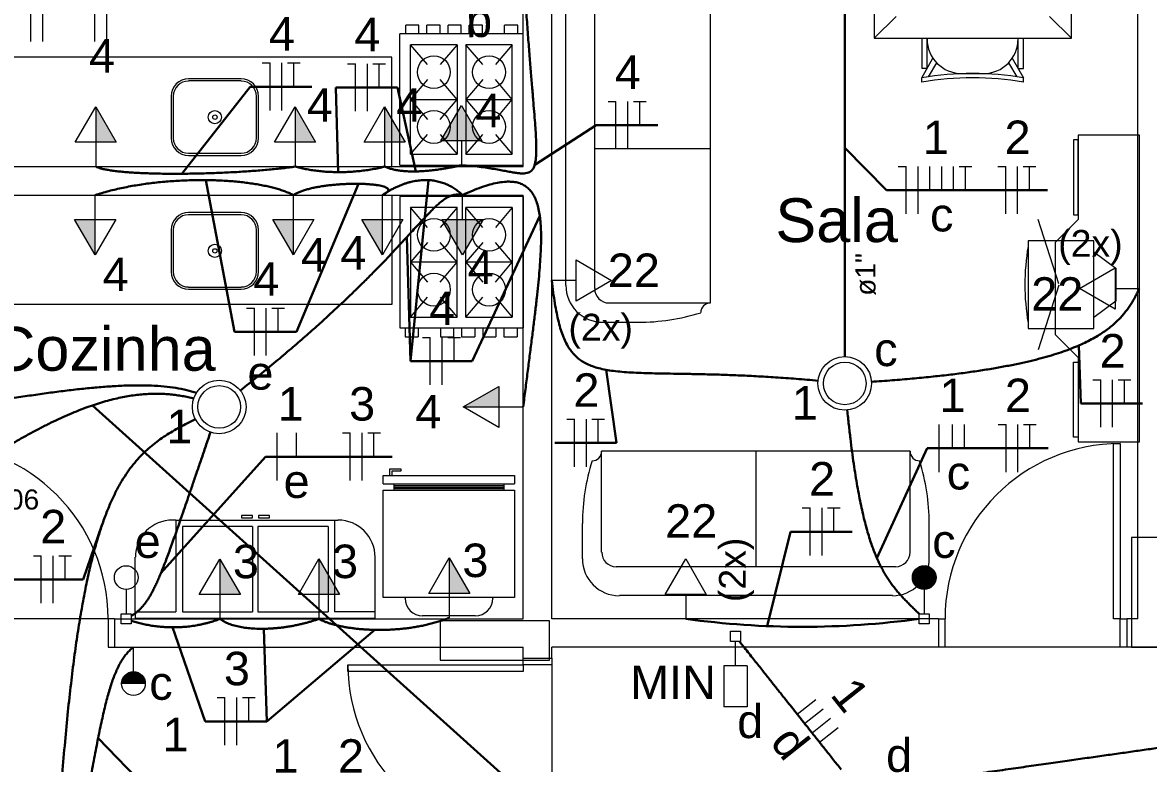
# Model space of a CAD drawing. Header units: inches. Extents: x -3 to 923, y -103 to 154.
# Drawn here: x 177.99 to 183.92, y 28.91 to 32.81 of the extents above; entities that cross this region are included whole.
import ezdxf
from ezdxf.enums import TextEntityAlignment as Align

# ---------------------------------------------------------------- set-up
doc = ezdxf.new("R2010")
doc.units = ezdxf.units.IN
doc.header["$LTSCALE"] = 10
doc.header["$MEASUREMENT"] = 0
for name, color, linetype, lineweight in [('BASE', 8, 'Continuous', 5), ('EL-Condutos', 4, 'Continuous', 30), ('EL-Fios', 9, 'Continuous', 20), ('EL-Textos condutos', 7, 'Continuous', 20), ('EL-Textos fios', 2, 'Continuous', 30), ('EL-Textos pontos', 2, 'Continuous', 30), ('MOVEIS', 9, 'Continuous', 20), ('P-SIMBOL', 5, 'Continuous', 20), ('TEXTO', 2, 'Continuous', 20)]:
    doc.layers.add(name, color=color, linetype=linetype, lineweight=lineweight)
doc.styles.add('Arial', font='arial.ttf')

msp = doc.modelspace()

# ---------------------------------------------------------------- hatches: boundary and pattern name
at = {"layer": 'P-SIMBOL', "linetype": 'Continuous'}
for points in [[(178.3788, 32.1828), (178.3788, 32.3703), (178.4871, 32.1828)], [(179.4289, 32.1828), (179.4289, 32.3703), (179.5371, 32.1828)], [(179.9001, 32.1828), (179.9001, 32.3703), (180.0084, 32.1828)], [(180.4128, 32.1898), (180.3045, 32.3773), (180.1963, 32.1898)], [(178.3758, 31.7768), (178.3758, 31.5893), (178.2675, 31.7768)], [(179.4199, 31.7768), (179.4199, 31.5893), (179.3117, 31.7768)], [(179.8885, 31.7768), (179.8885, 31.5893), (179.7803, 31.7768)], [(180.2021, 31.7768), (180.3103, 31.5893), (180.4186, 31.7768)], [(180.5023, 30.7885), (180.3148, 30.7885), (180.5023, 30.8968)], [(179.0325, 29.7996), (179.0325, 29.9871), (179.1407, 29.7996)], [(179.5543, 29.8003), (179.5543, 29.9878), (179.6625, 29.8003)], [(180.2407, 29.8056), (180.2407, 29.9931), (180.349, 29.8056)], [(182.6799, 29.8898), (182.7424, 29.8898), (182.7424, 29.9523), (182.7327, 29.9518), (182.7158, 29.9463), (182.7053, 29.9403), (182.6973, 29.9333), (182.6893, 29.9228), (182.6831, 29.9098), (182.6803, 29.8968), (182.6804, 29.8898)], [(182.8049, 29.8898), (182.7424, 29.8898), (182.7424, 29.9523), (182.7521, 29.9518), (182.769, 29.9463), (182.7795, 29.9403), (182.7875, 29.9333), (182.7955, 29.9228), (182.8017, 29.9098), (182.8045, 29.8968), (182.8044, 29.8898)], [(182.6799, 29.8898), (182.7424, 29.8898), (182.7424, 29.8273), (182.7327, 29.8278), (182.7158, 29.8333), (182.7053, 29.8393), (182.6973, 29.8463), (182.6893, 29.8568), (182.6831, 29.8698), (182.6803, 29.8828), (182.6804, 29.8898)], [(182.8049, 29.8898), (182.7424, 29.8898), (182.7424, 29.8273), (182.7521, 29.8278), (182.769, 29.8333), (182.7795, 29.8393), (182.7875, 29.8463), (182.7955, 29.8568), (182.8017, 29.8698), (182.8045, 29.8828), (182.8044, 29.8898)], [(178.515, 29.3313), (178.5775, 29.3313), (178.5775, 29.3938), (178.5678, 29.3933), (178.5509, 29.3878), (178.5404, 29.3818), (178.5324, 29.3748), (178.5244, 29.3643), (178.5182, 29.3513), (178.5154, 29.3383), (178.5155, 29.3313)], [(178.64, 29.3313), (178.5775, 29.3313), (178.5775, 29.3938), (178.5872, 29.3933), (178.6041, 29.3878), (178.6146, 29.3818), (178.6226, 29.3748), (178.6306, 29.3643), (178.6368, 29.3513), (178.6396, 29.3383), (178.6395, 29.3313)]]:
    msp.add_hatch(color=256, dxfattribs=at).paths.add_polyline_path(points)

# ---------------------------------------------------------------- linework, layer by layer
at = {"layer": 'BASE'}
for p, q in [((183.8668, 29.6723), (183.8668, 34.6338)), ((180.6303, 32.0548), (180.6303, 33.2378)), ((180.7803, 29.6723), (180.7803, 33.2378)), ((175.6633, 32.0548), (180.6303, 32.0548)), ((175.6633, 31.9048), (180.6303, 31.9048)), ((180.6303, 29.6723), (180.6303, 31.9048)), ((178.4438, 29.6723), (177.4283, 29.6723)), ((178.4783, 29.6723), (180.6303, 29.6723)), ((178.4783, 29.6723), (178.4783, 29.5223)), ((182.8168, 29.6723), (180.7803, 29.6723)), ((182.8168, 29.6723), (182.8168, 29.5223)), ((183.8668, 29.6723), (183.8093, 29.6723)), ((183.8093, 29.6723), (183.8093, 29.5223)), ((178.4783, 29.5223), (180.6303, 29.5223)), ((180.6303, 29.4648), (180.6303, 29.5223)), ((182.8168, 29.5223), (180.7803, 29.5223)), ((180.7803, 29.4648), (180.7803, 29.5223)), ((183.8093, 29.5223), (182.8168, 29.5223)), ((184.0168, 29.5223), (183.8093, 29.5223)), ((180.6303, 29.4648), (180.7803, 29.4648)), ((180.7803, 29.4648), (180.7803, 28.4723))]:
    msp.add_line(p, q, dxfattribs=at)
at = {"layer": 'BASE', "linetype": 'Continuous'}
msp.add_line((178.4783, 29.6723), (178.4438, 29.6723), dxfattribs=at)
for points in [[(183.7748, 29.6723), (183.7398, 29.6723), (183.7398, 30.5953), (183.7748, 30.5953), (183.7748, 29.6723), (183.7748, 29.6723)], [(180.6303, 29.4303), (180.6303, 29.3953), (179.7073, 29.3953), (179.7073, 29.4303), (180.6303, 29.4303), (180.6303, 29.4303)]]:
    msp.add_lwpolyline(points, close=True, dxfattribs=at)
at = {"layer": 'BASE'}
for points in [[(183.8333, 29.5233), (183.9198, 29.5233), (184.0063, 29.5233), (184.0063, 29.8118), (184.0063, 30.1003), (183.9198, 30.1003), (183.8333, 30.1003), (183.8333, 29.8118), (183.8333, 29.5233), (183.8333, 29.5233)], [(180.7693, 29.4543), (180.7693, 29.5583), (180.7693, 29.6618), (180.4808, 29.6618), (180.1923, 29.6618), (180.1923, 29.5583), (180.1923, 29.4543), (180.4808, 29.4543), (180.7693, 29.4543), (180.7693, 29.4543)]]:
    msp.add_lwpolyline(points, close=True, dxfattribs=at)
at = {"layer": 'BASE', "linetype": 'Continuous'}
for points in [[(178.4783, 29.6723), (178.4438, 29.6723), (178.4438, 29.5223), (178.4783, 29.5223)], [(182.8168, 29.6723), (182.8513, 29.6723), (182.8513, 29.5223), (182.8168, 29.5223)], [(183.8093, 29.5223), (183.7748, 29.5223), (183.7748, 29.6723), (183.8093, 29.6723)], [(180.7803, 29.4648), (180.7803, 29.4303), (180.6303, 29.4303), (180.6303, 29.4648)]]:
    msp.add_lwpolyline(points, dxfattribs=at)
for centre, start, end in [((177.5208, 29.6723), 0, 90), ((183.7748, 29.6723), 90, 180), ((180.6303, 29.4303), 180, 270)]:
    msp.add_arc(centre, 0.923, start, end, dxfattribs=at)
at = {"layer": 'EL-Condutos', "linetype": 'Continuous'}
msp.add_arc((182.1009, 34.1503), 4.52, 262.17931, 277.82069, dxfattribs=at)
for points in [[(182.3235, 33.2503), (182.3235, 33.1481), (182.3235, 33.0519), (182.3235, 32.9613), (182.3235, 32.8759), (182.3235, 32.7951), (182.3235, 32.7187), (182.3235, 32.6461), (182.3235, 32.577), (182.3235, 32.5108), (182.3235, 32.4472), (182.3235, 32.3858), (182.3235, 32.3261), (182.3235, 32.2677), (182.3235, 32.2101), (182.3235, 32.153), (182.3235, 32.0959), (182.3235, 32.0383), (182.3235, 31.9799), (182.3235, 31.9202), (182.3235, 31.8588), (182.3235, 31.7952), (182.3235, 31.7291), (182.3235, 31.6599), (182.3235, 31.5873), (182.3235, 31.5109), (182.3235, 31.4302), (182.3235, 31.3447), (182.3235, 31.2541), (182.3235, 31.1579), (182.3235, 31.0557)], [(180.6321, 33.0916), (180.6402, 32.9625), (180.6482, 32.8439), (180.6562, 32.7353), (180.6639, 32.6364), (180.6711, 32.5466), (180.6779, 32.4657), (180.6839, 32.3931), (180.6891, 32.3285), (180.6933, 32.2714), (180.6965, 32.2213), (180.6983, 32.178), (180.6987, 32.1409), (180.6976, 32.1097), (180.6949, 32.0839), (180.6902, 32.063), (180.6837, 32.0467), (180.675, 32.0346), (180.664, 32.0262), (180.6506, 32.0211), (180.6347, 32.0188), (180.6161, 32.019), (180.5947, 32.0213), (180.5703, 32.0252), (180.5428, 32.0302), (180.5121, 32.036), (180.4779, 32.0422), (180.4403, 32.0482), (180.3989, 32.0538), (180.3537, 32.0585), (180.3045, 32.0618)], [(179.4289, 32.0548), (179.3974, 32.0504), (179.3638, 32.0463), (179.3285, 32.0425), (179.2916, 32.0388), (179.2533, 32.0355), (179.2137, 32.0324), (179.1731, 32.0295), (179.1317, 32.0269), (179.0895, 32.0246), (179.0469, 32.0226), (179.004, 32.0209), (178.9609, 32.0195), (178.918, 32.0184), (178.8752, 32.0177), (178.833, 32.0172), (178.7913, 32.0171), (178.7505, 32.0173), (178.7107, 32.0179), (178.6721, 32.0188), (178.6348, 32.0201), (178.5991, 32.0218), (178.5652, 32.0238), (178.5331, 32.0263), (178.5033, 32.0291), (178.4757, 32.0323), (178.4506, 32.036), (178.4282, 32.04), (178.4086, 32.0445), (178.3921, 32.0494), (178.3788, 32.0548)], [(179.9001, 32.0548), (179.8842, 32.0508), (179.8682, 32.0472), (179.8521, 32.0439), (179.8358, 32.0408), (179.8195, 32.0381), (179.8031, 32.0356), (179.7866, 32.0334), (179.7701, 32.0315), (179.7536, 32.0299), (179.7371, 32.0285), (179.7206, 32.0274), (179.7041, 32.0266), (179.6876, 32.026), (179.6712, 32.0257), (179.6548, 32.0257), (179.6386, 32.0259), (179.6224, 32.0264), (179.6064, 32.0271), (179.5905, 32.0281), (179.5747, 32.0293), (179.5591, 32.0308), (179.5437, 32.0325), (179.5285, 32.0345), (179.5135, 32.0367), (179.4987, 32.0391), (179.4842, 32.0418), (179.47, 32.0447), (179.456, 32.0478), (179.4423, 32.0512), (179.4289, 32.0548)], [(180.3045, 32.0618), (180.2865, 32.0579), (180.2687, 32.0542), (180.2513, 32.0508), (180.2341, 32.0477), (180.2172, 32.0448), (180.2006, 32.0421), (180.1843, 32.0397), (180.1684, 32.0375), (180.1527, 32.0356), (180.1373, 32.0339), (180.1223, 32.0325), (180.1076, 32.0313), (180.0931, 32.0304), (180.0791, 32.0298), (180.0653, 32.0294), (180.0519, 32.0292), (180.0388, 32.0294), (180.026, 32.0297), (180.0136, 32.0304), (180.0015, 32.0313), (179.9898, 32.0324), (179.9784, 32.0338), (179.9673, 32.0355), (179.9566, 32.0375), (179.9463, 32.0397), (179.9363, 32.0422), (179.9267, 32.0449), (179.9175, 32.0479), (179.9086, 32.0512), (179.9001, 32.0548)], [(179.4199, 31.9048), (179.4004, 31.9142), (179.3788, 31.923), (179.3552, 31.9313), (179.3298, 31.939), (179.3027, 31.9462), (179.2739, 31.9527), (179.2436, 31.9587), (179.2119, 31.964), (179.1788, 31.9688), (179.1446, 31.9729), (179.1093, 31.9764), (179.073, 31.9792), (179.0358, 31.9813), (178.9979, 31.9828), (178.9593, 31.9835), (178.9202, 31.9836), (178.8806, 31.983), (178.8407, 31.9816), (178.8006, 31.9795), (178.7603, 31.9767), (178.7201, 31.9731), (178.68, 31.9687), (178.6401, 31.9636), (178.6005, 31.9576), (178.5613, 31.9509), (178.5227, 31.9433), (178.4847, 31.935), (178.4475, 31.9257), (178.4112, 31.9157), (178.3758, 31.9048)], [(179.8885, 31.9048), (179.9025, 31.9119), (179.9122, 31.9186), (179.9179, 31.9249), (179.92, 31.9307), (179.9185, 31.9361), (179.9138, 31.941), (179.9061, 31.9455), (179.8955, 31.9496), (179.8824, 31.9531), (179.8669, 31.9562), (179.8493, 31.9588), (179.8298, 31.9609), (179.8087, 31.9625), (179.7861, 31.9636), (179.7624, 31.9641), (179.7377, 31.9642), (179.7123, 31.9637), (179.6863, 31.9626), (179.6601, 31.961), (179.6339, 31.9589), (179.6078, 31.9562), (179.5822, 31.9528), (179.5572, 31.949), (179.5331, 31.9445), (179.5101, 31.9394), (179.4885, 31.9337), (179.4684, 31.9274), (179.4501, 31.9205), (179.4339, 31.913), (179.4199, 31.9048)], [(180.3103, 31.9048), (180.3008, 31.9136), (180.291, 31.9221), (180.2807, 31.9301), (180.2701, 31.9376), (180.2591, 31.9446), (180.2477, 31.9511), (180.236, 31.9571), (180.2239, 31.9625), (180.2115, 31.9674), (180.1988, 31.9716), (180.1857, 31.9753), (180.1724, 31.9783), (180.1587, 31.9807), (180.1448, 31.9825), (180.1305, 31.9835), (180.116, 31.9839), (180.1012, 31.9835), (180.0862, 31.9824), (180.0709, 31.9806), (180.0554, 31.9779), (180.0396, 31.9745), (180.0236, 31.9703), (180.0074, 31.9652), (179.991, 31.9593), (179.9743, 31.9525), (179.9575, 31.9448), (179.9405, 31.9362), (179.9234, 31.9267), (179.906, 31.9162), (179.8885, 31.9048)], [(180.3103, 31.9048), (180.3626, 31.9275), (180.4106, 31.9458), (180.4546, 31.9598), (180.4946, 31.9693), (180.5309, 31.9745), (180.5635, 31.9754), (180.5927, 31.972), (180.6185, 31.9644), (180.6411, 31.9526), (180.6606, 31.9366), (180.6773, 31.9164), (180.6911, 31.8922), (180.7024, 31.8638), (180.7111, 31.8314), (180.7175, 31.795), (180.7217, 31.7546), (180.7239, 31.7103), (180.7241, 31.662), (180.7226, 31.6098), (180.7194, 31.5538), (180.7148, 31.494), (180.7089, 31.4303), (180.7017, 31.3629), (180.6935, 31.2918), (180.6844, 31.217), (180.6745, 31.1385), (180.664, 31.0564), (180.6531, 30.9706), (180.6418, 30.8814), (180.6303, 30.7885)], [(179.1406, 30.8757), (179.2319, 30.949), (179.3176, 31.0194), (179.3978, 31.087), (179.4729, 31.1519), (179.543, 31.2139), (179.6084, 31.2732), (179.6692, 31.3298), (179.7257, 31.3835), (179.7781, 31.4346), (179.8267, 31.483), (179.8715, 31.5287), (179.9129, 31.5716), (179.951, 31.612), (179.9861, 31.6497), (180.0183, 31.6847), (180.048, 31.7171), (180.0753, 31.747), (180.1004, 31.7742), (180.1236, 31.7989), (180.145, 31.821), (180.1648, 31.8405), (180.1834, 31.8576), (180.2009, 31.8721), (180.2174, 31.8842), (180.2333, 31.8937), (180.2488, 31.9008), (180.264, 31.9054), (180.2792, 31.9076), (180.2945, 31.9074), (180.3103, 31.9048)], [(182.1832, 30.9268), (182.0678, 30.9367), (181.9592, 30.9445), (181.8571, 30.9505), (181.7615, 30.955), (181.6719, 30.9583), (181.5883, 30.9606), (181.5104, 30.9622), (181.4379, 30.9635), (181.3707, 30.9646), (181.3085, 30.9659), (181.2511, 30.9676), (181.1983, 30.97), (181.1499, 30.9735), (181.1056, 30.9782), (181.0652, 30.9844), (181.0286, 30.9925), (180.9954, 31.0027), (180.9655, 31.0153), (180.9386, 31.0306), (180.9145, 31.0488), (180.8931, 31.0703), (180.874, 31.0953), (180.857, 31.124), (180.842, 31.1568), (180.8287, 31.194), (180.817, 31.2358), (180.8064, 31.2825), (180.797, 31.3344), (180.7883, 31.3917), (180.7803, 31.4548)], [(182.4629, 30.921), (182.5741, 30.929), (182.679, 30.9378), (182.7777, 30.9474), (182.8706, 30.9577), (182.9577, 30.9687), (183.0393, 30.9805), (183.1157, 30.9929), (183.1869, 31.006), (183.2532, 31.0197), (183.3149, 31.034), (183.372, 31.0489), (183.4249, 31.0644), (183.4736, 31.0804), (183.5185, 31.097), (183.5598, 31.114), (183.5975, 31.1315), (183.632, 31.1494), (183.6634, 31.1678), (183.692, 31.1866), (183.7178, 31.2057), (183.7413, 31.2252), (183.7625, 31.245), (183.7816, 31.2652), (183.7989, 31.2856), (183.8145, 31.3063), (183.8288, 31.3272), (183.8417, 31.3483), (183.8537, 31.3696), (183.8648, 31.3911), (183.8753, 31.4128)], [(178.9096, 30.8622), (178.858, 30.8775), (178.8009, 30.889), (178.7388, 30.8967), (178.672, 30.9011), (178.6011, 30.9023), (178.5262, 30.9007), (178.4479, 30.8965), (178.3665, 30.89), (178.2825, 30.8814), (178.1962, 30.8712), (178.1079, 30.8594), (178.0182, 30.8464), (177.9274, 30.8325), (177.8358, 30.8179), (177.7439, 30.8029), (177.6521, 30.7878), (177.5607, 30.7728), (177.4702, 30.7583), (177.381, 30.7445), (177.2933, 30.7316), (177.2077, 30.72), (177.1245, 30.7099), (177.0441, 30.7016), (176.9669, 30.6954), (176.8933, 30.6915), (176.8237, 30.6902), (176.7585, 30.6918), (176.698, 30.6966), (176.6427, 30.7048), (176.5929, 30.7167)], [(177.5271, 30.3219), (177.5969, 30.3719), (177.6645, 30.4191), (177.73, 30.4634), (177.7932, 30.5049), (177.8545, 30.5437), (177.9137, 30.58), (177.971, 30.6136), (178.0264, 30.6448), (178.0801, 30.6735), (178.1319, 30.6998), (178.1821, 30.7239), (178.2306, 30.7457), (178.2776, 30.7654), (178.323, 30.783), (178.3671, 30.7985), (178.4097, 30.8121), (178.451, 30.8238), (178.491, 30.8336), (178.5299, 30.8417), (178.5676, 30.8481), (178.6042, 30.8528), (178.6398, 30.856), (178.6745, 30.8577), (178.7082, 30.8579), (178.7411, 30.8568), (178.7733, 30.8544), (178.8047, 30.8507), (178.8355, 30.8459), (178.8657, 30.84), (178.8954, 30.833)], [(178.1529, 28.0458), (178.1642, 28.268), (178.1762, 28.4765), (178.189, 28.6719), (178.2027, 28.8546), (178.2171, 29.0251), (178.2324, 29.1839), (178.2486, 29.3315), (178.2657, 29.4683), (178.2836, 29.5948), (178.3025, 29.7115), (178.3223, 29.8189), (178.3431, 29.9175), (178.3649, 30.0076), (178.3876, 30.09), (178.4114, 30.1648), (178.4362, 30.2328), (178.4621, 30.2943), (178.489, 30.3499), (178.5171, 30.3999), (178.5462, 30.445), (178.5765, 30.4855), (178.608, 30.5219), (178.6406, 30.5548), (178.6744, 30.5845), (178.7095, 30.6117), (178.7457, 30.6367), (178.7832, 30.66), (178.822, 30.6821), (178.8621, 30.7036), (178.9034, 30.7248)], [(182.3369, 30.7714), (182.3451, 30.6942), (182.3535, 30.6215), (182.3622, 30.5531), (182.3711, 30.4887), (182.3803, 30.4283), (182.3898, 30.3717), (182.3995, 30.3187), (182.4095, 30.2691), (182.4198, 30.2227), (182.4304, 30.1795), (182.4413, 30.1391), (182.4525, 30.1015), (182.4641, 30.0664), (182.4759, 30.0338), (182.4881, 30.0034), (182.5006, 29.975), (182.5135, 29.9485), (182.5267, 29.9238), (182.5403, 29.9006), (182.5543, 29.8787), (182.5686, 29.8581), (182.5833, 29.8385), (182.5984, 29.8197), (182.6139, 29.8017), (182.6298, 29.7842), (182.6462, 29.767), (182.6629, 29.75), (182.6801, 29.733), (182.6977, 29.7158), (182.7157, 29.6983)], [(178.9833, 30.6554), (178.9581, 30.5819), (178.9343, 30.5125), (178.9119, 30.4469), (178.8908, 30.3851), (178.8709, 30.3269), (178.8521, 30.2722), (178.8344, 30.2209), (178.8178, 30.1728), (178.8021, 30.1278), (178.7872, 30.0859), (178.7732, 30.0469), (178.7599, 30.0106), (178.7472, 29.9769), (178.7352, 29.9457), (178.7236, 29.917), (178.7126, 29.8904), (178.7019, 29.8661), (178.6915, 29.8437), (178.6813, 29.8232), (178.6714, 29.8045), (178.6615, 29.7874), (178.6516, 29.7719), (178.6418, 29.7577), (178.6318, 29.7448), (178.6216, 29.7331), (178.6112, 29.7223), (178.6005, 29.7125), (178.5894, 29.7034), (178.5778, 29.695), (178.5657, 29.6871)], [(177.4646, 30.0962), (177.5352, 29.7707), (177.5973, 29.4466), (177.6521, 29.1244), (177.7006, 28.8045), (177.7439, 28.4875), (177.7832, 28.174), (177.8196, 27.8643), (177.8541, 27.5591), (177.8879, 27.2587), (177.9222, 26.9638), (177.9579, 26.6748), (177.9963, 26.3923), (178.0384, 26.1167), (178.0854, 25.8485), (178.1383, 25.5882), (178.1983, 25.3365), (178.2665, 25.0936), (178.344, 24.8603), (178.4319, 24.6369), (178.5313, 24.424), (178.6434, 24.2221), (178.7692, 24.0316), (178.9099, 23.8532), (179.0665, 23.6872), (179.2402, 23.5342), (179.4321, 23.3948), (179.6433, 23.2694), (179.8749, 23.1585), (180.128, 23.0626), (180.5045, 22.9673)], [(179.0325, 29.6716), (179.0158, 29.6655), (178.999, 29.6599), (178.9822, 29.6548), (178.9654, 29.6502), (178.9486, 29.646), (178.9317, 29.6423), (178.9149, 29.639), (178.8982, 29.6362), (178.8814, 29.6338), (178.8648, 29.6317), (178.8482, 29.6301), (178.8317, 29.6289), (178.8153, 29.6281), (178.799, 29.6276), (178.7828, 29.6275), (178.7668, 29.6278), (178.751, 29.6284), (178.7353, 29.6293), (178.7198, 29.6306), (178.7045, 29.6321), (178.6895, 29.634), (178.6746, 29.6361), (178.66, 29.6385), (178.6457, 29.6412), (178.6316, 29.6442), (178.6178, 29.6474), (178.6043, 29.6508), (178.5912, 29.6545), (178.5783, 29.6584), (178.5658, 29.6625)], [(179.5543, 29.6723), (179.5361, 29.666), (179.5176, 29.66), (179.4988, 29.6545), (179.4797, 29.6493), (179.4604, 29.6446), (179.4409, 29.6402), (179.4212, 29.6362), (179.4015, 29.6327), (179.3817, 29.6295), (179.3619, 29.6268), (179.3421, 29.6246), (179.3224, 29.6227), (179.3029, 29.6213), (179.2835, 29.6204), (179.2643, 29.6199), (179.2454, 29.6199), (179.2267, 29.6203), (179.2085, 29.6212), (179.1906, 29.6226), (179.1732, 29.6245), (179.1562, 29.6269), (179.1398, 29.6298), (179.1239, 29.6332), (179.1086, 29.6371), (179.094, 29.6415), (179.0801, 29.6465), (179.067, 29.6519), (179.0546, 29.6579), (179.0431, 29.6645), (179.0325, 29.6716)], [(180.2407, 29.6776), (180.2158, 29.6683), (180.1905, 29.6598), (180.1647, 29.6521), (180.1387, 29.6452), (180.1123, 29.639), (180.0858, 29.6335), (180.0591, 29.6288), (180.0323, 29.6247), (180.0056, 29.6213), (179.9788, 29.6186), (179.9522, 29.6165), (179.9258, 29.6151), (179.8996, 29.6142), (179.8737, 29.6139), (179.8482, 29.6142), (179.8232, 29.615), (179.7986, 29.6163), (179.7746, 29.6181), (179.7513, 29.6204), (179.7286, 29.6232), (179.7067, 29.6264), (179.6856, 29.6301), (179.6654, 29.6341), (179.6462, 29.6386), (179.6279, 29.6434), (179.6108, 29.6485), (179.5948, 29.654), (179.58, 29.6598), (179.5665, 29.6659), (179.5543, 29.6723)], [(182.3053, 28.8776), (182.2827, 28.9061), (182.2613, 28.933), (182.2411, 28.9585), (182.2219, 28.9826), (182.2037, 29.0056), (182.1863, 29.0275), (182.1696, 29.0485), (182.1536, 29.0687), (182.1381, 29.0882), (182.1231, 29.1071), (182.1085, 29.1255), (182.0941, 29.1437), (182.0799, 29.1616), (182.0657, 29.1795), (182.0515, 29.1973), (182.0372, 29.2154), (182.0226, 29.2337), (182.0077, 29.2525), (181.9924, 29.2717), (181.9766, 29.2917), (181.9602, 29.3124), (181.943, 29.334), (181.9251, 29.3566), (181.9062, 29.3803), (181.8864, 29.4053), (181.8654, 29.4317), (181.8433, 29.4596), (181.8198, 29.4892), (181.795, 29.5204), (181.7687, 29.5536)], [(178.5775, 29.5223), (178.5602, 29.5081), (178.5441, 29.4915), (178.529, 29.4725), (178.5147, 29.451), (178.5013, 29.4272), (178.4887, 29.401), (178.4767, 29.3723), (178.4652, 29.3412), (178.4543, 29.3077), (178.4437, 29.2718), (178.4335, 29.2334), (178.4235, 29.1927), (178.4136, 29.1495), (178.4037, 29.1038), (178.3938, 29.0558), (178.3838, 29.0053), (178.3736, 28.9524), (178.3631, 28.897), (178.3522, 28.8392), (178.3408, 28.779), (178.3288, 28.7163), (178.3162, 28.6512), (178.3029, 28.5837), (178.2887, 28.5137), (178.2736, 28.4413), (178.2576, 28.3664), (178.2404, 28.2891), (178.2221, 28.2093), (178.2025, 28.1271), (178.1816, 28.0424)], [(182.5308, 28.7867), (182.678, 28.8077), (182.8163, 28.8274), (182.9463, 28.8459), (183.0687, 28.8634), (183.1841, 28.8798), (183.2931, 28.8954), (183.3963, 28.9101), (183.4945, 28.9241), (183.5883, 28.9375), (183.6782, 28.9503), (183.7649, 28.9626), (183.8491, 28.9746), (183.9314, 28.9864), (184.0124, 28.9979), (184.0928, 29.0094), (184.1731, 29.0208), (184.2542, 29.0324), (184.3364, 29.0441), (184.4206, 29.0561), (184.5074, 29.0685), (184.5973, 29.0813), (184.691, 29.0947), (184.7892, 29.1087), (184.8925, 29.1234), (185.0015, 29.1389), (185.1169, 29.1554), (185.2392, 29.1728), (185.3692, 29.1913), (185.5075, 29.2111), (185.6547, 29.232)]]:
    msp.add_spline(points, degree=3, dxfattribs=at)
at = {"layer": 'EL-Fios', "color": 5}
for p, q in [((178.0371, 32.7141), (178.0371, 32.9641)), ((178.0996, 32.7141), (178.0996, 32.9641)), ((178.3739, 32.7141), (178.3739, 32.9641)), ((178.4364, 32.7141), (178.4364, 32.9641)), ((179.2553, 32.6008), (179.297, 32.6008)), ((179.297, 32.3508), (179.297, 32.6008)), ((179.3595, 32.3508), (179.3595, 32.6008)), ((179.3887, 32.6008), (179.4553, 32.6008)), ((179.422, 32.4758), (179.422, 32.6008)), ((179.7055, 32.5969), (179.7472, 32.5969)), ((179.7055, 32.5969), (179.7472, 32.5969)), ((179.7472, 32.3469), (179.7472, 32.5969)), ((179.7472, 32.3469), (179.7472, 32.5969)), ((179.8097, 32.3469), (179.8097, 32.5969)), ((179.8097, 32.3469), (179.8097, 32.5969)), ((179.8389, 32.5969), (179.9055, 32.5969)), ((179.8389, 32.5969), (179.9055, 32.5969)), ((179.8722, 32.4719), (179.8722, 32.5969)), ((179.8722, 32.4719), (179.8722, 32.5969)), ((181.0772, 32.3982), (181.1188, 32.3982)), ((181.1188, 32.1482), (181.1188, 32.3982)), ((181.1813, 32.1482), (181.1813, 32.3982)), ((181.2105, 32.3982), (181.2772, 32.3982)), ((181.2438, 32.2732), (181.2438, 32.3982)), ((182.6053, 32.0554), (182.647, 32.0554)), ((182.647, 31.8054), (182.647, 32.0554)), ((182.7095, 31.8054), (182.7095, 32.0554)), ((182.772, 31.9304), (182.772, 32.0554)), ((182.8345, 31.9304), (182.8345, 32.0554)), ((182.897, 31.9304), (182.897, 32.0554)), ((182.9261, 32.0554), (182.9928, 32.0554)), ((182.9595, 31.9304), (182.9595, 32.0554)), ((183.1296, 32.0554), (183.1713, 32.0554)), ((183.1713, 31.8054), (183.1713, 32.0554)), ((183.2338, 31.8054), (183.2338, 32.0554)), ((183.2629, 32.0554), (183.3296, 32.0554)), ((183.2963, 31.9304), (183.2963, 32.0554)), ((179.1729, 31.3095), (179.2146, 31.3095)), ((179.1729, 31.3095), (179.2146, 31.3095)), ((179.2146, 31.0595), (179.2146, 31.3095)), ((179.2146, 31.0595), (179.2146, 31.3095)), ((179.2771, 31.0595), (179.2771, 31.3095)), ((179.2771, 31.0595), (179.2771, 31.3095)), ((179.3063, 31.3095), (179.3729, 31.3095)), ((179.3063, 31.3095), (179.3729, 31.3095)), ((179.3396, 31.1845), (179.3396, 31.3095)), ((179.3396, 31.1845), (179.3396, 31.3095)), ((180.0992, 31.1545), (180.1409, 31.1545)), ((180.0992, 31.1545), (180.1409, 31.1545)), ((180.0992, 31.1545), (180.1409, 31.1545)), ((180.1409, 30.9045), (180.1409, 31.1545)), ((180.1409, 30.9045), (180.1409, 31.1545)), ((180.1409, 30.9045), (180.1409, 31.1545)), ((180.2034, 30.9045), (180.2034, 31.1545)), ((180.2034, 30.9045), (180.2034, 31.1545)), ((180.2034, 30.9045), (180.2034, 31.1545)), ((180.2326, 31.1545), (180.2992, 31.1545)), ((180.2326, 31.1545), (180.2992, 31.1545)), ((180.2326, 31.1545), (180.2992, 31.1545)), ((180.2659, 31.0295), (180.2659, 31.1545)), ((180.2659, 31.0295), (180.2659, 31.1545)), ((180.2659, 31.0295), (180.2659, 31.1545)), ((183.6299, 30.9312), (183.6716, 30.9312)), ((183.6716, 30.6812), (183.6716, 30.9312)), ((183.7341, 30.6812), (183.7341, 30.9312)), ((183.7632, 30.9312), (183.8299, 30.9312)), ((183.7966, 30.8062), (183.7966, 30.9312)), ((180.8591, 30.7238), (180.9008, 30.7238)), ((180.9008, 30.4738), (180.9008, 30.7238)), ((180.9633, 30.4738), (180.9633, 30.7238)), ((180.9924, 30.7238), (181.0591, 30.7238)), ((181.0258, 30.5988), (181.0258, 30.7238)), ((182.8204, 30.4458), (182.8204, 30.6958)), ((182.891, 30.5708), (182.891, 30.6958)), ((182.9535, 30.5708), (182.9535, 30.6958)), ((183.1318, 30.6958), (183.1734, 30.6958)), ((183.1734, 30.4458), (183.1734, 30.6958)), ((183.2359, 30.4458), (183.2359, 30.6958)), ((183.2651, 30.6958), (183.3318, 30.6958)), ((183.2984, 30.5708), (183.2984, 30.6958)), ((179.3351, 30.4013), (179.3351, 30.6513)), ((179.4369, 30.5263), (179.4369, 30.6513)), ((179.6777, 30.6513), (179.7193, 30.6513)), ((179.7193, 30.4013), (179.7193, 30.6513)), ((179.7818, 30.4013), (179.7818, 30.6513)), ((179.811, 30.6513), (179.8777, 30.6513)), ((179.8443, 30.5263), (179.8443, 30.6513)), ((182.0999, 30.2564), (182.1415, 30.2564)), ((182.1415, 30.0064), (182.1415, 30.2564)), ((182.204, 30.0064), (182.204, 30.2564)), ((182.2332, 30.2564), (182.2999, 30.2564)), ((182.2665, 30.1314), (182.2665, 30.2564)), ((178.0505, 30.0045), (178.0922, 30.0045)), ((178.0922, 29.7545), (178.0922, 30.0045)), ((178.1547, 29.7545), (178.1547, 30.0045)), ((178.1838, 30.0045), (178.2505, 30.0045)), ((178.2172, 29.8795), (178.2172, 30.0045)), ((179.0179, 29.257), (179.0596, 29.257)), ((179.0179, 29.257), (179.0596, 29.257)), ((179.0179, 29.257), (179.0596, 29.257)), ((179.0596, 29.007), (179.0596, 29.257)), ((179.0596, 29.007), (179.0596, 29.257)), ((179.0596, 29.007), (179.0596, 29.257)), ((179.1221, 29.007), (179.1221, 29.257)), ((179.1221, 29.007), (179.1221, 29.257)), ((179.1221, 29.007), (179.1221, 29.257)), ((179.1512, 29.257), (179.2179, 29.257)), ((179.1512, 29.257), (179.2179, 29.257)), ((179.1512, 29.257), (179.2179, 29.257)), ((179.1846, 29.132), (179.1846, 29.257)), ((179.1846, 29.132), (179.1846, 29.257)), ((179.1846, 29.132), (179.1846, 29.257)), ((182.0736, 29.1695), (182.1715, 29.2472)), ((182.1125, 29.1205), (182.2104, 29.1982)), ((182.1513, 29.0716), (182.2492, 29.1493)), ((182.1902, 29.0226), (182.2881, 29.1003))]:
    msp.add_line(p, q, dxfattribs=at)
at = {"layer": 'EL-Textos fios', "color": 3}
for p, q in [((178.833, 32.0172), (179.1928, 32.4758)), ((179.1928, 32.4758), (179.5178, 32.4758)), ((179.968, 32.4719), (179.643, 32.4719)), ((179.6548, 32.0257), (179.643, 32.4719)), ((179.643, 32.4719), (179.968, 32.4719)), ((180.0653, 32.0294), (179.968, 32.4719)), ((180.6908, 32.0649), (181.0147, 32.2732)), ((181.0147, 32.2732), (181.3397, 32.2732)), ((182.3235, 32.153), (182.5428, 31.9304)), ((178.9593, 31.9835), (179.1104, 31.1845)), ((179.7624, 31.9641), (179.4354, 31.1845)), ((180.1305, 31.9835), (180.0367, 31.0295)), ((182.5428, 31.9304), (183.3921, 31.9304)), ((180.7175, 31.795), (180.3617, 31.0295)), ((180.0167, 31.6829), (180.0367, 31.0295)), ((179.4354, 31.1845), (179.1104, 31.1845)), ((179.1104, 31.1845), (179.4354, 31.1845)), ((183.557, 31.1128), (183.5674, 30.8062)), ((180.0367, 31.0295), (180.3617, 31.0295)), ((180.0367, 31.0295), (180.3617, 31.0295)), ((180.3617, 31.0295), (180.0367, 31.0295)), ((181.0672, 30.9841), (181.1216, 30.5988)), ((178.361, 30.7965), (181.2498, 28.1956)), ((183.5674, 30.8062), (183.8924, 30.8062)), ((181.1216, 30.5988), (180.7966, 30.5988)), ((182.4934, 29.9911), (182.7579, 30.5708)), ((182.7579, 30.5708), (183.3943, 30.5708)), ((178.7217, 29.9123), (179.2726, 30.5263)), ((179.2726, 30.5263), (179.9402, 30.5263)), ((178.4118, 30.1662), (178.313, 29.8795)), ((181.9151, 29.634), (182.0374, 30.1314)), ((182.0374, 30.1314), (182.3624, 30.1314)), ((178.313, 29.8795), (177.6512, 29.8795)), ((178.7823, 29.6275), (178.9554, 29.132)), ((179.2643, 29.6199), (179.2804, 29.132)), ((179.8482, 29.6142), (179.2804, 29.132)), ((179.2804, 29.132), (178.9554, 29.132)), ((179.2804, 29.132), (178.9554, 29.132)), ((178.9554, 29.132), (179.2804, 29.132)), ((178.3914, 29.0436), (178.6429, 28.7843))]:
    msp.add_line(p, q, dxfattribs=at)
at = {"layer": 'MOVEIS'}
for p, q in [((181.6158, 31.3363), (181.6158, 32.9598)), ((180.8548, 31.4293), (180.8548, 32.8668)), ((181.0068, 31.4123), (181.0068, 32.8838)), ((180.0118, 32.7543), (180.0118, 32.8003)), ((180.0808, 32.8003), (180.0118, 32.8003)), ((180.0808, 32.7543), (180.0808, 32.8003)), ((180.1923, 32.8003), (180.1233, 32.8003)), ((180.1233, 32.7543), (180.1233, 32.8003)), ((180.1923, 32.7543), (180.1923, 32.8003)), ((180.3038, 32.8003), (180.2348, 32.8003)), ((180.2348, 32.7543), (180.2348, 32.8003)), ((180.3038, 32.7543), (180.3038, 32.8003)), ((180.3463, 32.7543), (180.3463, 32.8003)), ((180.4153, 32.8003), (180.3463, 32.8003)), ((180.4153, 32.7543), (180.4153, 32.8003)), ((180.6013, 32.8003), (180.5323, 32.8003)), ((180.5323, 32.7543), (180.5323, 32.8003)), ((180.6013, 32.7543), (180.6013, 32.8003)), ((182.5943, 32.8463), (182.4788, 32.7308)), ((183.4023, 32.8463), (183.5173, 32.7308)), ((180.6303, 32.7543), (179.9798, 32.7543)), ((179.9798, 32.0623), (179.9798, 32.7543)), ((180.6303, 32.0623), (180.6303, 32.7543)), ((180.0373, 32.1198), (180.0373, 32.6968)), ((180.2818, 32.6968), (180.0373, 32.6968)), ((180.1258, 32.5923), (180.0373, 32.6968)), ((180.2818, 32.6968), (180.1933, 32.5923)), ((180.2818, 32.6968), (180.2818, 32.1198)), ((180.5723, 32.6968), (180.3278, 32.6968)), ((180.3278, 32.6968), (180.3278, 32.1198)), ((180.4168, 32.5923), (180.3278, 32.6968)), ((180.5723, 32.6968), (180.4838, 32.5923)), ((180.5723, 32.1198), (180.5723, 32.6968)), ((182.7288, 32.7308), (182.7288, 32.5718)), ((182.7573, 32.5718), (182.7573, 32.7308)), ((183.2368, 32.5718), (183.2368, 32.7308)), ((183.2653, 32.5718), (183.2653, 32.7308)), ((179.9383, 32.6318), (177.9383, 32.6318)), ((179.9383, 32.0548), (179.9383, 32.6318)), ((182.7288, 32.5223), (182.7883, 32.6258)), ((183.2058, 32.6258), (183.2653, 32.5223)), ((182.7573, 32.5718), (182.7288, 32.5718)), ((182.7653, 32.5283), (182.8078, 32.6018)), ((183.1863, 32.6018), (183.2293, 32.5283)), ((183.2368, 32.5718), (183.2653, 32.5718)), ((179.1443, 32.5173), (178.8678, 32.5173)), ((179.1443, 32.5058), (178.8678, 32.5058)), ((180.1258, 32.5128), (180.0373, 32.4083)), ((180.2818, 32.4083), (180.1933, 32.5128)), ((180.4168, 32.5128), (180.3278, 32.4083)), ((180.5723, 32.4083), (180.4838, 32.5128)), ((182.7288, 32.4993), (182.7288, 32.5223)), ((182.9398, 32.5453), (183.0543, 32.5453)), ((183.2653, 32.4993), (183.2653, 32.5223)), ((178.7753, 32.4248), (178.7753, 32.2058)), ((178.7868, 32.4248), (178.7868, 32.2058)), ((179.2253, 32.2058), (179.2253, 32.4248)), ((179.2368, 32.2058), (179.2368, 32.4248)), ((180.0373, 32.4083), (180.2818, 32.4083)), ((180.0373, 32.4083), (180.1258, 32.3038)), ((180.1933, 32.3038), (180.2818, 32.4083)), ((180.3278, 32.4083), (180.5723, 32.4083)), ((180.3278, 32.4083), (180.4168, 32.3038)), ((180.4838, 32.3038), (180.5723, 32.4083)), ((180.0373, 32.1198), (180.1258, 32.2243)), ((180.1933, 32.2243), (180.2818, 32.1198)), ((180.3278, 32.1198), (180.4168, 32.2243)), ((180.4838, 32.2243), (180.5723, 32.1198)), ((183.5523, 32.2208), (183.5523, 31.7763)), ((183.8753, 32.2208), (183.5523, 32.2208)), ((183.8753, 30.6053), (183.8753, 32.2208)), ((181.6158, 32.1478), (181.0068, 32.1478)), ((183.5523, 32.1963), (183.5278, 32.1963)), ((183.5278, 32.1963), (183.5278, 31.8008)), ((183.5523, 31.8008), (183.5523, 32.1963)), ((178.8678, 32.1248), (179.1443, 32.1248)), ((178.8678, 32.1133), (179.1443, 32.1133)), ((180.0373, 32.1198), (180.2818, 32.1198)), ((180.3278, 32.1198), (180.5723, 32.1198)), ((179.9798, 32.0623), (180.6303, 32.0623)), ((179.9383, 31.9048), (179.9383, 31.3283)), ((179.9798, 31.8968), (179.9798, 31.2048)), ((180.6303, 31.8968), (179.9798, 31.8968)), ((180.6303, 31.8968), (180.6303, 31.2048)), ((179.1443, 31.8128), (178.8678, 31.8128)), ((179.1443, 31.8013), (178.8678, 31.8013)), ((180.0373, 31.8393), (180.0373, 31.2623)), ((180.2818, 31.8393), (180.0373, 31.8393)), ((180.1258, 31.7348), (180.0373, 31.8393)), ((180.2818, 31.8393), (180.1933, 31.7348)), ((180.2818, 31.2623), (180.2818, 31.8393)), ((180.5723, 31.8393), (180.3278, 31.8393)), ((180.3278, 31.2623), (180.3278, 31.8393)), ((180.4168, 31.7348), (180.3278, 31.8393)), ((180.5723, 31.8393), (180.4838, 31.7348)), ((180.5723, 31.8393), (180.5723, 31.2623)), ((183.5278, 31.8008), (183.5523, 31.8008)), ((183.4518, 31.4363), (183.3428, 31.7768)), ((183.5523, 31.7763), (183.4313, 31.6553)), ((178.7753, 31.7203), (178.7753, 31.5013)), ((178.7868, 31.7203), (178.7868, 31.5013)), ((179.2253, 31.5013), (179.2253, 31.7203)), ((179.2368, 31.5013), (179.2368, 31.7203)), ((180.1258, 31.6553), (180.0373, 31.5508)), ((180.2818, 31.5508), (180.1933, 31.6553)), ((180.4168, 31.6553), (180.3278, 31.5508)), ((180.5723, 31.5508), (180.4838, 31.6553)), ((183.4313, 31.6553), (183.4313, 31.1708)), ((180.2818, 31.5508), (180.0373, 31.5508)), ((180.0373, 31.5508), (180.1258, 31.4463)), ((180.1933, 31.4463), (180.2818, 31.5508)), ((180.5723, 31.5508), (180.3278, 31.5508)), ((180.3278, 31.5508), (180.4168, 31.4463)), ((180.4838, 31.4463), (180.5723, 31.5508)), ((183.4518, 31.4298), (183.3428, 31.0893)), ((178.8678, 31.4203), (179.1443, 31.4203)), ((178.8678, 31.4088), (179.1443, 31.4088)), ((179.9383, 31.3283), (177.9383, 31.3283)), ((180.0373, 31.2623), (180.1258, 31.3668)), ((180.1933, 31.3668), (180.2818, 31.2623)), ((180.3278, 31.2623), (180.4168, 31.3668)), ((180.4838, 31.3668), (180.5723, 31.2623)), ((181.0828, 31.3363), (181.6158, 31.3363)), ((180.0373, 31.2623), (180.2818, 31.2623)), ((180.3278, 31.2623), (180.5723, 31.2623)), ((179.9798, 31.2048), (180.6303, 31.2048)), ((180.0083, 31.2048), (180.0083, 31.1583)), ((180.0778, 31.2048), (180.0778, 31.1583)), ((180.1943, 31.2048), (180.1943, 31.1583)), ((180.2633, 31.2048), (180.2633, 31.1583)), ((180.3058, 31.2048), (180.3058, 31.1583)), ((180.3748, 31.2048), (180.3748, 31.1583)), ((180.4173, 31.2048), (180.4173, 31.1583)), ((180.4868, 31.2048), (180.4868, 31.1583)), ((180.5288, 31.2048), (180.5288, 31.1583)), ((180.5983, 31.2048), (180.5983, 31.1583)), ((181.0493, 31.2348), (181.2353, 31.2348)), ((180.0083, 31.1583), (180.0778, 31.1583)), ((180.1943, 31.1583), (180.2633, 31.1583)), ((180.3058, 31.1583), (180.3748, 31.1583)), ((180.4173, 31.1583), (180.4868, 31.1583)), ((180.5288, 31.1583), (180.5983, 31.1583)), ((183.4313, 31.1708), (183.5523, 31.0498)), ((183.5278, 30.6298), (183.5278, 31.0253)), ((183.5278, 31.0253), (183.5523, 31.0253)), ((183.5523, 31.0498), (183.5523, 30.6053)), ((183.5523, 31.0253), (183.5523, 30.6298)), ((183.5523, 30.6298), (183.5278, 30.6298)), ((183.5523, 30.6053), (183.8753, 30.6053)), ((181.0433, 30.0228), (181.0433, 30.5553)), ((182.6673, 30.5553), (181.0433, 30.5553)), ((181.8553, 30.5553), (181.8553, 29.9463)), ((182.6673, 30.0228), (182.6673, 30.5553)), ((179.8928, 30.3838), (179.8928, 30.4278)), ((179.8928, 30.4278), (180.5848, 30.4278)), ((179.9273, 30.4278), (179.9273, 30.4623)), ((179.9273, 30.4623), (179.9848, 30.4623)), ((179.9848, 30.4508), (179.9388, 30.4508)), ((179.9388, 30.4508), (179.9388, 30.4278)), ((179.9848, 30.4623), (179.9848, 30.4508)), ((180.5848, 30.4278), (180.5848, 30.3838)), ((179.8928, 30.3838), (180.5848, 30.3838)), ((179.9503, 30.3493), (179.9503, 30.3838)), ((179.9503, 30.3743), (180.5273, 30.3743)), ((179.9503, 30.3663), (180.5273, 30.3663)), ((180.5273, 30.3838), (180.5273, 30.3493)), ((179.8928, 30.3493), (180.5848, 30.3493)), ((179.8928, 29.7838), (179.8928, 30.3493)), ((179.9503, 30.3583), (180.5273, 30.3583)), ((180.5848, 30.3493), (180.5848, 29.7838)), ((178.8008, 30.1928), (178.7838, 30.1928)), ((178.8008, 30.1928), (179.6368, 30.1928)), ((178.8008, 30.1928), (178.8008, 29.7083)), ((179.6368, 30.1928), (179.6368, 29.7083)), ((179.6368, 30.1928), (179.6543, 30.1928)), ((178.8353, 30.1583), (178.8353, 29.7083)), ((179.2048, 30.1583), (178.8353, 30.1583)), ((179.2048, 30.1583), (179.2048, 29.7083)), ((179.2328, 30.1583), (179.2328, 29.7083)), ((179.6023, 30.1583), (179.2328, 30.1583)), ((179.6023, 30.1583), (179.6023, 29.7083)), ((180.9418, 29.9888), (180.9418, 30.1748)), ((182.7688, 29.9888), (182.7688, 30.1748)), ((178.5873, 29.7083), (178.5873, 29.9968)), ((179.8503, 29.7083), (179.8503, 29.9968)), ((182.5913, 29.9463), (181.1198, 29.9463)), ((180.5848, 29.7838), (179.8928, 29.7838)), ((180.0078, 29.7803), (180.0078, 29.7838)), ((180.4698, 29.7838), (180.4698, 29.7803)), ((182.5743, 29.7943), (181.1368, 29.7943)), ((178.5873, 29.7083), (178.5873, 29.6738)), ((178.5873, 29.7083), (178.8008, 29.7083)), ((179.8503, 29.6738), (178.5873, 29.6738)), ((178.8353, 29.7083), (179.2048, 29.7083)), ((179.2328, 29.7083), (179.6023, 29.7083)), ((179.8503, 29.7083), (179.6368, 29.7083)), ((179.8503, 29.6738), (179.8503, 29.7083)), ((180.3773, 29.6883), (180.1003, 29.6883))]:
    msp.add_line(p, q, dxfattribs=at)
for points in [[(182.4788, 33.7693), (182.4788, 32.7308), (183.5173, 32.7308), (183.5173, 33.7693), (182.4788, 33.7693), (182.4788, 33.7693)], [(183.6353, 31.2023), (183.6353, 31.6638), (183.2893, 31.6638), (183.2893, 31.2023), (183.6353, 31.2023), (183.6353, 31.2023)], [(179.2048, 30.2043), (179.2048, 30.2158), (179.1473, 30.2158), (179.1473, 30.2043), (179.2048, 30.2043), (179.2048, 30.2043)], [(179.2938, 30.2043), (179.2938, 30.2158), (179.2358, 30.2158), (179.2358, 30.2043), (179.2938, 30.2043), (179.2938, 30.2043)]]:
    msp.add_lwpolyline(points, close=True, dxfattribs=at)
msp.add_lwpolyline([(183.6353, 31.6058), (183.7508, 31.5193), (183.7508, 31.3463), (183.6353, 31.2598)], dxfattribs=at)
for centre, radius in [((180.1593, 32.5523), 0.0865), ((180.4503, 32.5523), 0.0865), ((179.0063, 32.3153), 0.0346), ((179.0063, 32.3153), 0.0115), ((180.1593, 32.2638), 0.0865), ((180.4503, 32.2638), 0.0865), ((180.1598, 31.6953), 0.0865), ((180.4503, 31.6953), 0.0865), ((179.0063, 31.6108), 0.0346), ((179.0063, 31.6108), 0.0115), ((180.1598, 31.4068), 0.0865), ((180.4503, 31.4068), 0.0865)]:
    msp.add_circle(centre, radius, dxfattribs=at)
for centre, radius, start, end in [((182.9398, 32.7278), 0.1827, 180, 270), ((183.0543, 32.7278), 0.1827, 270, 0), ((178.8678, 32.4248), 0.0923, 90, 180), ((178.8678, 32.4248), 0.0808, 90, 180), ((179.1443, 32.4248), 0.0923, 0, 90), ((179.1443, 32.4248), 0.0808, 0, 90), ((182.9973, 30.9573), 1.5878, 80.271, 99.729), ((182.9973, 30.9348), 1.5878, 80.271, 99.729), ((178.8678, 32.2058), 0.0923, 180, 270), ((178.8678, 32.2058), 0.0808, 180, 270), ((179.1443, 32.2058), 0.0923, 270, 0), ((179.1443, 32.2058), 0.0808, 270, 0), ((178.8678, 31.7203), 0.0923, 90, 180), ((178.8678, 31.7203), 0.0808, 90, 180), ((179.1443, 31.7203), 0.0923, 0, 90), ((179.1443, 31.7203), 0.0808, 0, 90), ((184.4808, 31.4328), 1.2086, 170.383, 189.617), ((178.8678, 31.5013), 0.0923, 180, 270), ((178.8678, 31.5013), 0.0808, 180, 270), ((179.1443, 31.5013), 0.0923, 270, 0), ((179.1443, 31.5013), 0.0808, 270, 0), ((181.0493, 31.4293), 0.1946, 180, 270), ((181.0828, 31.4123), 0.0761, 180, 270), ((181.6158, 31.2853), 0.0507, 90.003, 180), ((181.2318, 32.3538), 1.1194, 270.172, 287.318), ((180.9928, 30.5553), 0.0507, 270, 359.997), ((182.7183, 30.5553), 0.0507, 180.003, 270), ((182.0613, 30.1713), 1.1194, 162.682, 179.828), ((181.6493, 30.1713), 1.1194, 0.17226, 17.3183), ((178.7838, 29.9968), 0.1961, 90, 180), ((179.6543, 29.9968), 0.1961, 0, 90), ((181.1198, 30.0228), 0.0761, 180, 270), ((182.5913, 30.0228), 0.0761, 270, 0), ((181.1363, 29.9888), 0.1946, 180, 270), ((182.5743, 29.9888), 0.1946, 270, 0), ((180.1003, 29.7803), 0.0923, 180, 270), ((180.3773, 29.7803), 0.0923, 270, 0)]:
    msp.add_arc(centre, radius, start, end, dxfattribs=at)
at = {"layer": 'P-SIMBOL'}
for p, q in [((178.2706, 32.1828), (178.3788, 32.3703)), ((178.3788, 32.3703), (178.3788, 32.1828)), ((178.3788, 32.3703), (178.4871, 32.1828)), ((179.3206, 32.1828), (179.4289, 32.3703)), ((179.4289, 32.3703), (179.4289, 32.1828)), ((179.4289, 32.3703), (179.5371, 32.1828)), ((179.7919, 32.1828), (179.9001, 32.3703)), ((179.9001, 32.3703), (179.9001, 32.1828)), ((179.9001, 32.3703), (180.0084, 32.1828)), ((180.1963, 32.1898), (180.3045, 32.3773)), ((180.3045, 32.3773), (180.4128, 32.1898)), ((178.4871, 32.1828), (178.2706, 32.1828)), ((178.3788, 32.1828), (178.3788, 32.0548)), ((179.5371, 32.1828), (179.3206, 32.1828)), ((179.4289, 32.1828), (179.4289, 32.0548)), ((180.0084, 32.1828), (179.7919, 32.1828)), ((179.9001, 32.1828), (179.9001, 32.0548)), ((180.4128, 32.1898), (180.1963, 32.1898)), ((180.3045, 32.1898), (180.3045, 32.0618)), ((178.3758, 31.7768), (178.3758, 31.9048)), ((179.4199, 31.7768), (179.4199, 31.9048)), ((179.8885, 31.7768), (179.8885, 31.9048)), ((180.3103, 31.7768), (180.3103, 31.9048)), ((178.3758, 31.5893), (178.2675, 31.7768)), ((178.2675, 31.7768), (178.484, 31.7768)), ((178.3758, 31.5893), (178.3758, 31.7768)), ((178.484, 31.7768), (178.3758, 31.5893)), ((179.4199, 31.5893), (179.3117, 31.7768)), ((179.3117, 31.7768), (179.5282, 31.7768)), ((179.4199, 31.5893), (179.4199, 31.7768)), ((179.5282, 31.7768), (179.4199, 31.5893)), ((179.8885, 31.5893), (179.7803, 31.7768)), ((179.7803, 31.7768), (179.9968, 31.7768)), ((179.8885, 31.5893), (179.8885, 31.7768)), ((179.9968, 31.7768), (179.8885, 31.5893)), ((180.3103, 31.5893), (180.2021, 31.7768)), ((180.2021, 31.7768), (180.4186, 31.7768)), ((180.4186, 31.7768), (180.3103, 31.5893)), ((180.9083, 31.3465), (180.9083, 31.563)), ((180.9083, 31.563), (181.0958, 31.4548)), ((183.5598, 31.4128), (183.7473, 31.521)), ((183.7473, 31.521), (183.7473, 31.3045)), ((180.9083, 31.4548), (180.7803, 31.4548)), ((181.0958, 31.4548), (180.9083, 31.3465)), ((183.7473, 31.3045), (183.5598, 31.4128)), ((183.7473, 31.4128), (183.8753, 31.4128)), ((180.3148, 30.7885), (180.5023, 30.8968)), ((180.5023, 30.8968), (180.5023, 30.6803)), ((180.3148, 30.7885), (180.5023, 30.7885)), ((180.5023, 30.6803), (180.3148, 30.7885)), ((180.5023, 30.7885), (180.6303, 30.7885)), ((178.9242, 29.7996), (179.0325, 29.9871)), ((179.0325, 29.9871), (179.0325, 29.7996)), ((179.0325, 29.9871), (179.1407, 29.7996)), ((179.446, 29.8003), (179.5543, 29.9878)), ((179.5543, 29.9878), (179.5543, 29.8003)), ((179.5543, 29.9878), (179.6625, 29.8003)), ((180.1325, 29.8056), (180.2407, 29.9931)), ((180.2407, 29.9931), (180.2407, 29.8056)), ((180.2407, 29.9931), (180.349, 29.8056)), ((181.3776, 29.8003), (181.4858, 29.9878)), ((181.4858, 29.9878), (181.5941, 29.8003)), ((182.6799, 29.8898), (182.8049, 29.8898)), ((178.5393, 29.8273), (178.5393, 29.6988)), ((179.1407, 29.7996), (178.9242, 29.7996)), ((179.0325, 29.7996), (179.0325, 29.6716)), ((179.6625, 29.8003), (179.446, 29.8003)), ((179.5543, 29.8003), (179.5543, 29.6723)), ((180.349, 29.8056), (180.1325, 29.8056)), ((180.2407, 29.8056), (180.2407, 29.6776)), ((181.5941, 29.8003), (181.3776, 29.8003)), ((181.4858, 29.8003), (181.4858, 29.6723)), ((182.7424, 29.8273), (182.7424, 29.6988)), ((178.5128, 29.6988), (178.5659, 29.6988)), ((178.5128, 29.6457), (178.5128, 29.6988)), ((178.5659, 29.6988), (178.5659, 29.6457)), ((182.7159, 29.6988), (182.769, 29.6988)), ((182.7159, 29.6457), (182.7159, 29.6988)), ((182.769, 29.6988), (182.769, 29.6457)), ((178.5659, 29.6457), (178.5128, 29.6457)), ((181.7211, 29.6066), (181.7741, 29.6066)), ((181.7211, 29.5536), (181.7211, 29.6066)), ((181.7741, 29.6066), (181.7741, 29.5536)), ((182.769, 29.6457), (182.7159, 29.6457)), ((181.7741, 29.5536), (181.7211, 29.5536)), ((181.7476, 29.4251), (181.7476, 29.5536)), ((178.5775, 29.3938), (178.5775, 29.5223)), ((181.8091, 29.4251), (181.6861, 29.4251)), ((181.8091, 29.4251), (181.6861, 29.4251)), ((181.6861, 29.4251), (181.6861, 29.2086)), ((181.6861, 29.4251), (181.6861, 29.2086)), ((181.8091, 29.4251), (181.8091, 29.2086)), ((181.8091, 29.4251), (181.8091, 29.2086)), ((178.64, 29.3313), (178.515, 29.3313)), ((181.8091, 29.2086), (181.6861, 29.2086)), ((181.8091, 29.2086), (181.6861, 29.2086))]:
    msp.add_line(p, q, dxfattribs=at)
for centre, radius in [((182.3235, 30.9126), 0.1412), ((182.3235, 30.9126), 0.1125), ((179.0293, 30.7885), 0.1412), ((179.0293, 30.7885), 0.1125), ((178.5393, 29.8898), 0.0625), ((182.7424, 29.8898), 0.0625), ((178.5775, 29.3313), 0.0625)]:
    msp.add_circle(centre, radius, dxfattribs=at)

# ---------------------------------------------------------------- texts
at = {"layer": 'EL-Textos condutos', "color": 2, "style": 'Arial'}
msp.add_text('ø1"', height=0.1059, rotation=90, dxfattribs=at).set_placement((182.5173, 31.4867), align=Align.BOTTOM_CENTER)
at = {"layer": 'EL-Textos fios', "color": 3, "style": 'Arial'}
msp.add_text('b', height=0.1765, rotation=0.875, dxfattribs=at).set_placement((180.3998, 32.6843), align=Align.BOTTOM_CENTER)
for s, p in [('4', (179.3593, 32.6133)), ('4', (179.8098, 32.6093)), ('4', (179.8098, 32.6093)), ('4', (181.1813, 32.4108)), ('1', (182.8033, 32.0678)), ('2', (183.2338, 32.0678)), ('c', (182.8343, 31.6603)), ('4', (179.2773, 31.3218)), ('4', (179.2773, 31.3218)), ('4', (180.2033, 31.1668)), ('4', (180.2033, 31.1668)), ('4', (180.2033, 31.1668)), ('2', (183.7343, 30.9433)), ('2', (180.9633, 30.7363)), ('3', (179.7818, 30.6638)), ('1', (182.8913, 30.7083)), ('2', (183.2358, 30.7083)), ('1', (179.4058, 30.6638)), ('2', (182.2043, 30.2688)), ('c', (182.9223, 30.3008)), ('e', (179.4368, 30.2563)), ('2', (178.1548, 30.0168)), ('3', (179.1223, 29.2693)), ('3', (179.1223, 29.2693)), ('3', (179.1223, 29.2693)), ('1', (178.7993, 28.9218)), ('1', (179.3783, 28.8083)), ('2', (179.7233, 28.8083))]:
    msp.add_text(s, height=0.1765, dxfattribs=at).set_placement(p, align=Align.BOTTOM_CENTER)
at = {"layer": 'EL-Textos fios', "color": 3, "char_height": 0.1765, "width": 0.277763, "attachment_point": 8, "rotation": 308.443, "line_spacing_factor": 0.798, "style": 'Arial'}
for s, insert in [('1', (182.2849, 29.2175)), ('d', (181.9659, 28.9645))]:
    msp.add_mtext(s, dxfattribs=dict(at, insert=insert))
at = {"layer": 'EL-Textos pontos', "color": 2, "style": 'Arial'}
for s, p in [('4', (178.4118, 32.4968)), ('4', (179.5588, 32.2383)), ('4', (180.0298, 32.2383)), ('4', (180.4463, 32.2088)), ('4', (179.5283, 31.4488)), ('4', (179.7358, 31.4593)), ('4', (180.4063, 31.3833)), ('4', (178.4838, 31.3463)), ('22', (181.2128, 31.3673)), ('22', (183.4428, 31.2423)), ('c', (182.5403, 30.9508)), ('e', (179.2463, 30.8268)), ('1', (182.1133, 30.6688)), ('4', (180.1303, 30.6223)), ('1', (178.8193, 30.5443)), ('22', (181.5148, 30.0463)), ('3', (179.1698, 29.8333)), ('3', (179.6918, 29.8338)), ('3', (180.3783, 29.8393))]:
    msp.add_text(s, height=0.1765, dxfattribs=at).set_placement(p, align=Align.BOTTOM_CENTER)
for s, height, p in [('QD106', 0.1059, (177.6123, 30.2163)), ('e', 0.1765, (178.5838, 29.9403)), ('c', 0.1765, (182.7843, 29.9403))]:
    msp.add_text(s, height=height, dxfattribs=at).set_placement(p, align=Align.BOTTOM_LEFT)
msp.add_text('c', height=0.1765, dxfattribs=at).set_placement((178.7838, 29.1928), align=Align.BOTTOM_RIGHT)
at = {"layer": 'EL-Textos pontos', "color": 2, "char_height": 0.1765, "attachment_point": 8, "line_spacing_factor": 0.798, "style": 'Arial'}
for s, insert, width in [('MIN', (181.4193, 29.2495), 0.916132), ('d', (181.8258, 29.0415), 0.277763), ('d', (182.6098, 28.8635), 0.277763)]:
    msp.add_mtext(s, dxfattribs=dict(at, insert=insert, width=width))
at = {"layer": 'P-SIMBOL', "style": 'Arial'}
msp.add_text('(2x)', height=0.1412, dxfattribs=at).set_placement((183.7873, 31.5373), align=Align.BOTTOM_RIGHT)
msp.add_text('(2x)', height=0.1412, dxfattribs=at).set_placement((180.8683, 31.0958), align=Align.BOTTOM_LEFT)
msp.add_text('(2x)', height=0.1412, rotation=90, dxfattribs=at).set_placement((181.8448, 29.7603), align=Align.BOTTOM_LEFT)
at = {"layer": 'TEXTO', "style": 'Arial'}
for s, p in [('Sala', (182.2808, 31.5878)), ('Cozinha', (178.4193, 30.9103))]:
    msp.add_text(s, height=0.23076, dxfattribs=at).set_placement(p, align=Align.BOTTOM_CENTER)

doc.saveas('drawing.dxf')
